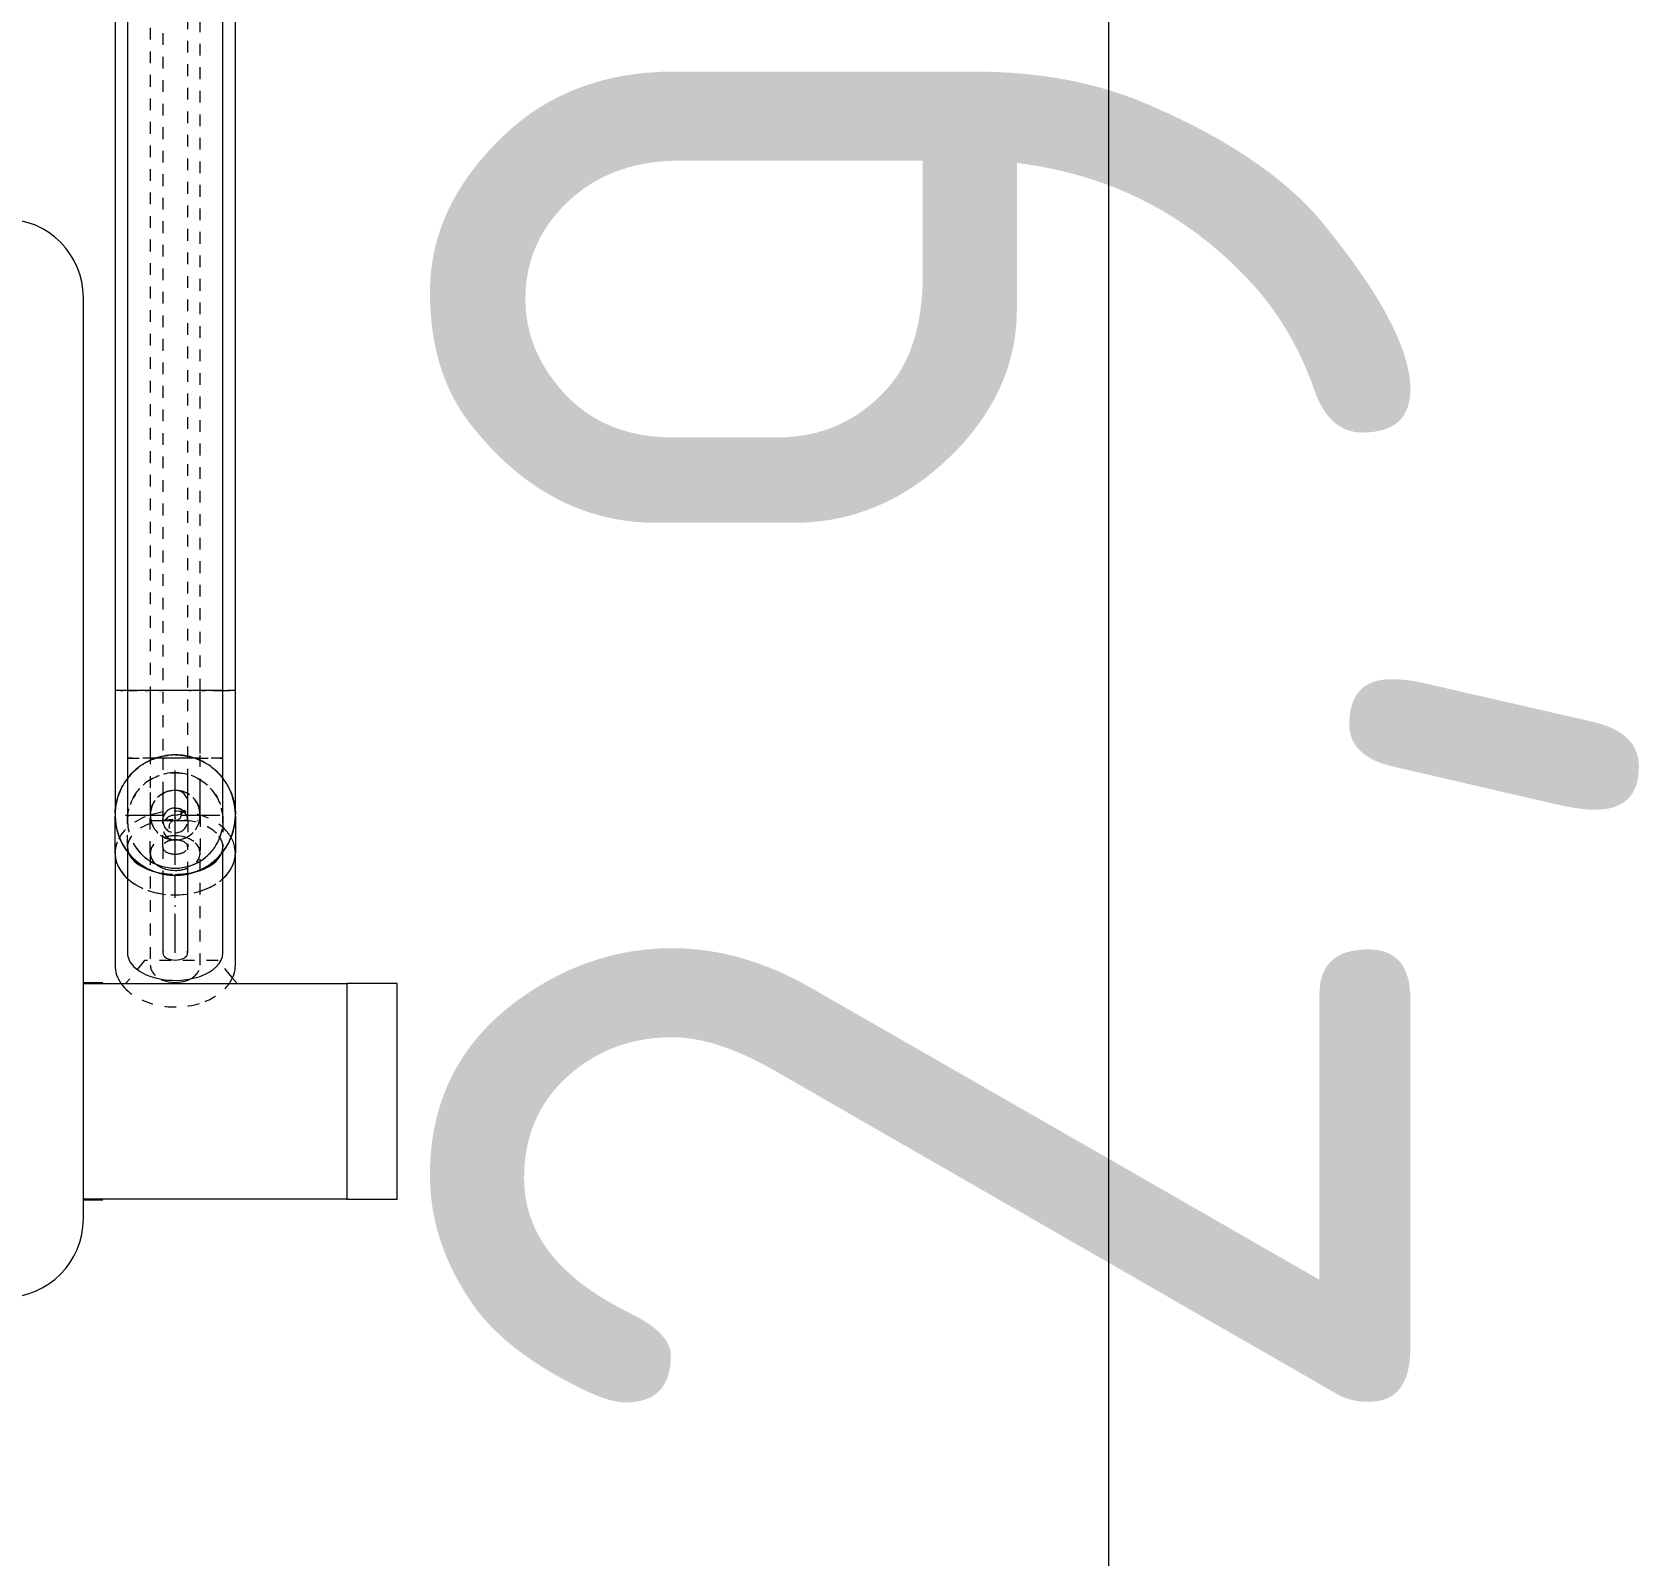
# Model space of a CAD drawing. Header units: millimetres. Extents: x -88595 to 880822, y -1054509 to -148035.
# Drawn here: x 523722.2 to 524131.9, y -278536.9 to -278148.2 of the extents above; entities that cross this region are included whole.
import ezdxf

# ---------------------------------------------------------------- set-up
doc = ezdxf.new("R2010")
doc.units = ezdxf.units.MM
for name, pattern in [('$0$ADSK_Скрыто', [6, 3, -3]), ('$1$ADSK_Скрыто', [6, 3, -3]), ('$10$ADSK_Осевая', [14, 10, -2, 0, -2]), ('$2$ADSK_Скрыто', [6, 3, -3]), ('$3$ADSK_Скрыто', [6, 3, -3]), ('$4$ADSK_Скрыто', [6, 3, -3])]:
    doc.linetypes.add(name, pattern=pattern)
for name, color, linetype, lineweight in [('Изоляция', 7, 'Continuous', 18), ('Линии', 7, 'Continuous', 9), ('Марки', 7, 'Continuous', 20), ('Оборудование', 7, 'Continuous', 18), ('Размеры', 7, 'Continuous', 9), ('Трубопровод', 7, 'Continuous', 18), ('Трубопроводы', 7, 'Continuous', 18)]:
    doc.layers.add(name, color=color, linetype=linetype, lineweight=lineweight)
doc.styles.add('GOST Common_2', font='GOST_Common.ttf', dxfattribs={"width": 0.9, "height": 350})

# ---------------------------------------------------------------- blocks, each defined once
blk = doc.blocks.new('$0$ADSK_МедьПайка_Отвод-гнутая труба - Отвод _гнутая труба_-V66-В_Координация_кровля ОВ3')
at = {"layer": 'Линии', "color": 134, "linetype": '$0$ADSK_Скрыто', "true_color": 0x00a6a6, "flags": 128}
for points in [[(11718.6, 16214.31), (11718.61, 16214.56), (11718.62, 16214.82), (11718.65, 16215.07), (11718.68, 16215.32), (11718.73, 16215.57), (11718.78, 16215.82), (11718.85, 16216.07), (11718.92, 16216.31), (11719.01, 16216.55), (11719.1, 16216.78), (11719.21, 16217.02), (11719.32, 16217.24), (11719.44, 16217.47), (11719.57, 16217.68), (11719.71, 16217.9), (11719.86, 16218.1), (11720.01, 16218.3), (11720.18, 16218.5), (11720.35, 16218.69), (11720.53, 16218.87), (11720.71, 16219.04), (11720.9, 16219.2), (11721.1, 16219.36), (11721.31, 16219.51), (11721.52, 16219.65), (11721.74, 16219.79), (11721.96, 16219.91), (11722.18, 16220.03), (11722.41, 16220.13), (11722.65, 16220.23), (11722.89, 16220.32), (11723.13, 16220.39), (11723.37, 16220.46), (11723.62, 16220.52), (11723.87, 16220.57), (11724.12, 16220.61), (11724.38, 16220.63), (11724.63, 16220.65), (11724.88, 16220.66), (11724.95, 16220.66)], [(11724.95, 16220.66), (11725.2, 16220.66), (11725.46, 16220.64), (11725.71, 16220.62), (11725.96, 16220.58), (11726.21, 16220.53), (11726.46, 16220.48), (11726.71, 16220.41), (11726.95, 16220.34), (11727.19, 16220.25), (11727.42, 16220.16), (11727.66, 16220.06), (11727.88, 16219.94), (11728.11, 16219.82), (11728.32, 16219.69), (11728.54, 16219.55), (11728.74, 16219.4), (11728.94, 16219.25), (11729.14, 16219.08), (11729.33, 16218.91), (11729.51, 16218.73), (11729.68, 16218.55), (11729.84, 16218.36), (11730, 16218.16), (11730.15, 16217.95), (11730.29, 16217.74), (11730.43, 16217.53), (11730.55, 16217.3), (11730.67, 16217.08), (11730.77, 16216.85), (11730.87, 16216.61), (11730.96, 16216.37), (11731.03, 16216.13), (11731.1, 16215.89), (11731.16, 16215.64), (11731.21, 16215.39), (11731.25, 16215.14), (11731.27, 16214.89), (11731.29, 16214.63), (11731.3, 16214.38), (11731.3, 16214.31)], [(11718.6, 16204.62), (11718.6, 16205.51), (11718.6, 16206.37), (11718.6, 16207.19), (11718.6, 16207.97), (11718.6, 16208.71), (11718.6, 16209.41), (11718.6, 16210.07), (11718.6, 16210.68), (11718.6, 16211.25), (11718.6, 16211.77), (11718.6, 16212.24), (11718.6, 16212.67), (11718.6, 16213.05), (11718.6, 16213.38), (11718.6, 16213.66), (11718.6, 16213.89), (11718.6, 16214.07), (11718.6, 16214.2), (11718.6, 16214.28), (11718.6, 16214.31)], [(11731.3, 16214.31), (11731.3, 16214.29), (11731.3, 16214.21), (11731.3, 16214.08), (11731.3, 16213.91), (11731.3, 16213.68), (11731.3, 16213.4), (11731.3, 16213.07), (11731.3, 16212.7), (11731.3, 16212.28), (11731.3, 16211.8), (11731.3, 16211.29), (11731.3, 16210.72), (11731.3, 16210.11), (11731.3, 16209.46), (11731.3, 16208.77), (11731.3, 16208.03), (11731.3, 16207.25), (11731.3, 16206.43), (11731.3, 16205.57), (11731.3, 16204.68), (11731.3, 16204.62)]]:
    blk.add_lwpolyline(points, dxfattribs=at)
at = {"layer": 'Линии', "color": 134, "linetype": '$0$ADSK_Скрыто', "true_color": 0x00a6a6}
for start, end in [(90, 270), (270, 90)]:
    blk.add_arc((11724.95, 16214.31), 6.35, start, end, dxfattribs=at)
for start_param, end_param in [(1.570796, 4.712389), (4.712389, 7.853982)]:
    blk.add_ellipse((11724.95, 16204.62), major_axis=(6.35, 0), ratio=0.694658, start_param=start_param, end_param=end_param, dxfattribs=at)
blk = doc.blocks.new('$0$ADSK_МедьПайка_Отвод-гнутая труба - Отвод _гнутая труба_-3197938-В_Координация_кровля ОВ3')
at = {"layer": 'Линии', "color": 190, "linetype": '$0$ADSK_Скрыто', "true_color": 0x8000ff, "flags": 128}
for points in [[(11721.78, 16212.95), (11721.78, 16213.07), (11721.79, 16213.2), (11721.8, 16213.33), (11721.82, 16213.45), (11721.84, 16213.58), (11721.87, 16213.7), (11721.9, 16213.82), (11721.94, 16213.95), (11721.98, 16214.07), (11722.03, 16214.18), (11722.08, 16214.3), (11722.13, 16214.41), (11722.2, 16214.52), (11722.26, 16214.63), (11722.33, 16214.74), (11722.4, 16214.84), (11722.48, 16214.94), (11722.56, 16215.04), (11722.65, 16215.13), (11722.74, 16215.22), (11722.83, 16215.31), (11722.93, 16215.39), (11723.03, 16215.47), (11723.13, 16215.55), (11723.24, 16215.62), (11723.34, 16215.68), (11723.45, 16215.75), (11723.57, 16215.8), (11723.68, 16215.86), (11723.8, 16215.91), (11723.92, 16215.95), (11724.04, 16215.99), (11724.16, 16216.02), (11724.29, 16216.05), (11724.41, 16216.08), (11724.54, 16216.09), (11724.66, 16216.11), (11724.79, 16216.12), (11724.92, 16216.12), (11724.95, 16216.12)], [(11721.78, 16206.18), (11721.78, 16206.69), (11721.78, 16207.19), (11721.78, 16207.67), (11721.78, 16208.13), (11721.78, 16208.58), (11721.78, 16209.01), (11721.78, 16209.42), (11721.78, 16209.81), (11721.78, 16210.17), (11721.78, 16210.52), (11721.78, 16210.85), (11721.78, 16211.15), (11721.78, 16211.43), (11721.78, 16211.69), (11721.78, 16211.93), (11721.78, 16212.14), (11721.78, 16212.33), (11721.78, 16212.49), (11721.78, 16212.63), (11721.78, 16212.74), (11721.78, 16212.83), (11721.78, 16212.9), (11721.78, 16212.93), (11721.78, 16212.95)], [(11724.95, 16216.12), (11725.08, 16216.12), (11725.2, 16216.11), (11725.33, 16216.1), (11725.46, 16216.08), (11725.58, 16216.06), (11725.71, 16216.03), (11725.83, 16216), (11725.95, 16215.96), (11726.07, 16215.92), (11726.19, 16215.87), (11726.3, 16215.82), (11726.42, 16215.76), (11726.53, 16215.7), (11726.64, 16215.64), (11726.74, 16215.57), (11726.85, 16215.49), (11726.95, 16215.42), (11727.04, 16215.33), (11727.14, 16215.25), (11727.23, 16215.16), (11727.32, 16215.07), (11727.4, 16214.97), (11727.48, 16214.87), (11727.55, 16214.77), (11727.62, 16214.66), (11727.69, 16214.55), (11727.75, 16214.44), (11727.81, 16214.33), (11727.86, 16214.21), (11727.91, 16214.1), (11727.95, 16213.98), (11727.99, 16213.86), (11728.03, 16213.73), (11728.06, 16213.61), (11728.08, 16213.49), (11728.1, 16213.36), (11728.11, 16213.23), (11728.12, 16213.11), (11728.13, 16212.98), (11728.13, 16212.95)], [(11728.13, 16212.95), (11728.13, 16212.93), (11728.13, 16212.9), (11728.13, 16212.83), (11728.13, 16212.74), (11728.13, 16212.63), (11728.13, 16212.49), (11728.13, 16212.33), (11728.13, 16212.14), (11728.13, 16211.93), (11728.13, 16211.69), (11728.13, 16211.43), (11728.13, 16211.15), (11728.13, 16210.85), (11728.13, 16210.52), (11728.13, 16210.17), (11728.13, 16209.8), (11728.13, 16209.42), (11728.13, 16209.01), (11728.13, 16208.58), (11728.13, 16208.13), (11728.13, 16207.67), (11728.13, 16207.19), (11728.13, 16206.69), (11728.13, 16206.18)]]:
    blk.add_lwpolyline(points, dxfattribs=at)
at = {"layer": 'Линии', "color": 190, "linetype": '$0$ADSK_Скрыто', "true_color": 0x8000ff}
for start, end in [(90, 270), (270, 90)]:
    blk.add_arc((11724.95, 16212.95), 3.17, start, end, dxfattribs=at)
for start_param, end_param in [(1.570796, 4.712389), (4.712389, 7.853982)]:
    blk.add_ellipse((11724.95, 16206.18), major_axis=(3.17, 0), ratio=0.573576, start_param=start_param, end_param=end_param, dxfattribs=at)
blk = doc.blocks.new('$0$ADSK_МедьПайка_Отвод-гнутая труба - Отвод _гнутая труба_-V67-В_Координация_кровля ОВ3')
at = {"layer": 'Линии', "color": 134, "linetype": '$0$ADSK_Скрыто', "true_color": 0x00a6a6}
for p, q in [((11721.47, 16246.06), (11720.99, 16246.06)), ((11721.47, 16246.06), (11720.99, 16246.06)), ((11728.91, 16246.06), (11728.44, 16246.06)), ((11728.91, 16246.06), (11728.44, 16246.06))]:
    blk.add_line(p, q, dxfattribs=at)
at = {"layer": 'Линии', "color": 134, "linetype": '$0$ADSK_Скрыто', "true_color": 0x00a6a6, "flags": 128}
for points in [[(11718.6, 16230.28), (11718.6, 16229.2), (11718.6, 16228.13), (11718.6, 16227.1), (11718.6, 16226.1), (11718.6, 16225.13), (11718.6, 16224.19), (11718.6, 16223.28), (11718.6, 16222.42), (11718.6, 16221.59), (11718.6, 16220.8), (11718.6, 16220.05)], [(11731.3, 16220.59), (11731.3, 16221.37), (11731.3, 16222.19), (11731.3, 16223.05), (11731.3, 16223.94), (11731.3, 16224.87), (11731.3, 16225.83), (11731.3, 16226.83), (11731.3, 16227.85), (11731.3, 16228.91), (11731.3, 16229.99)], [(11718.6, 16214.77), (11718.6, 16214.58), (11718.6, 16214.44), (11718.6, 16214.35), (11718.6, 16214.31)], [(11731.3, 16214.31), (11731.3, 16214.34), (11731.3, 16214.41), (11731.3, 16214.54), (11731.3, 16214.72)]]:
    blk.add_lwpolyline(points, dxfattribs=at)
at = {"layer": 'Линии', "color": 134, "linetype": '$0$ADSK_Скрыто', "true_color": 0x00a6a6}
for start, end in [(90, 270), (270, 90)]:
    blk.add_arc((11724.95, 16214.31), 6.35, start, end, dxfattribs=at)
at = {"layer": 'Трубопроводы', "color": 134, "true_color": 0x00a6a6, "flags": 128}
for points in [[(11718.6, 16246.06), (11718.6, 16244.79), (11718.6, 16243.52), (11718.6, 16242.26), (11718.6, 16241), (11718.6, 16239.75), (11718.6, 16238.51), (11718.6, 16237.29), (11718.6, 16236.07), (11718.6, 16234.88), (11718.6, 16233.7), (11718.6, 16232.54), (11718.6, 16231.4), (11718.6, 16230.28)], [(11731.3, 16229.99), (11731.3, 16231.1), (11731.3, 16232.23), (11731.3, 16233.38), (11731.3, 16234.56), (11731.3, 16235.75), (11731.3, 16236.96), (11731.3, 16238.18), (11731.3, 16239.42), (11731.3, 16240.66), (11731.3, 16241.92), (11731.3, 16243.18), (11731.3, 16244.45), (11731.3, 16245.72), (11731.3, 16246.06)], [(11718.6, 16220.05), (11718.6, 16219.34), (11718.6, 16218.68), (11718.6, 16218.06), (11718.6, 16217.48), (11718.6, 16216.95), (11718.6, 16216.47), (11718.6, 16216.03), (11718.6, 16215.64), (11718.6, 16215.3), (11718.6, 16215.01), (11718.6, 16214.77), (11718.6, 16214.58), (11718.6, 16214.44), (11718.6, 16214.35), (11718.6, 16214.31)], [(11731.3, 16214.34), (11731.3, 16214.41), (11731.3, 16214.54), (11731.3, 16214.72), (11731.3, 16214.94), (11731.3, 16215.22), (11731.3, 16215.55), (11731.3, 16215.92), (11731.3, 16216.35), (11731.3, 16216.82), (11731.3, 16217.33), (11731.3, 16217.9), (11731.3, 16218.51), (11731.3, 16219.16), (11731.3, 16219.86), (11731.3, 16220.59)]]:
    blk.add_lwpolyline(points, dxfattribs=at)
blk = doc.blocks.new('$0$ADSK_МедьПайка_Отвод-гнутая труба - Отвод _гнутая труба_-V83-В_Координация_кровля ОВ3')
at = {"layer": 'Линии', "color": 190, "linetype": '$0$ADSK_Скрыто', "true_color": 0x8000ff}
blk.add_line((-12803.32, -15231.26), (-12803.64, -15231.26), dxfattribs=at)
blk.add_line((-12803.32, -15231.26), (-12803.64, -15231.26), dxfattribs=at)
at = {"layer": 'Линии', "color": 190, "linetype": '$0$ADSK_Скрыто', "true_color": 0x8000ff, "flags": 128}
for points in [[(-12803.74, -15231.26), (-12803.74, -15231.89), (-12803.74, -15232.52), (-12803.74, -15233.16), (-12803.74, -15233.78), (-12803.74, -15234.41), (-12803.74, -15235.03), (-12803.74, -15235.64), (-12803.74, -15236.25), (-12803.74, -15236.85), (-12803.74, -15237.44)], [(-12797.39, -15237.01), (-12797.39, -15236.41), (-12797.39, -15235.81), (-12797.39, -15235.2), (-12797.39, -15234.58), (-12797.39, -15233.95), (-12797.39, -15233.33), (-12797.39, -15232.69), (-12797.39, -15232.06), (-12797.39, -15231.43), (-12797.39, -15231.26)], [(-12803.74, -15246.27), (-12803.74, -15246.46), (-12803.74, -15246.63), (-12803.74, -15246.78), (-12803.74, -15246.9), (-12803.74, -15246.99), (-12803.74, -15247.07), (-12803.74, -15247.11), (-12803.74, -15247.13)], [(-12797.39, -15247.13), (-12797.39, -15247.12), (-12797.39, -15247.08), (-12797.39, -15247.02), (-12797.39, -15246.93), (-12797.39, -15246.81), (-12797.39, -15246.68), (-12797.39, -15246.51), (-12797.39, -15246.32)]]:
    blk.add_lwpolyline(points, dxfattribs=at)
at = {"layer": 'Линии', "color": 190, "linetype": '$0$ADSK_Скрыто', "true_color": 0x8000ff}
for start, end in [(90, 270), (270, 90)]:
    blk.add_arc((-12800.57, -15247.13), 3.17, start, end, dxfattribs=at)
at = {"layer": 'Трубопроводы', "color": 190, "true_color": 0x8000ff, "flags": 128}
for points in [[(-12803.74, -15237.44), (-12803.74, -15238.02), (-12803.74, -15238.59), (-12803.74, -15239.14), (-12803.74, -15239.69), (-12803.74, -15240.22), (-12803.74, -15240.74), (-12803.74, -15241.24), (-12803.74, -15241.72), (-12803.74, -15242.19), (-12803.74, -15242.64), (-12803.74, -15243.08), (-12803.74, -15243.49), (-12803.74, -15243.89), (-12803.74, -15244.26), (-12803.74, -15244.61), (-12803.74, -15244.95), (-12803.74, -15245.26), (-12803.74, -15245.54), (-12803.74, -15245.81), (-12803.74, -15246.05), (-12803.74, -15246.27), (-12803.74, -15246.46), (-12803.74, -15246.63), (-12803.74, -15246.78), (-12803.74, -15246.9), (-12803.74, -15246.99), (-12803.74, -15247.07), (-12803.74, -15247.11), (-12803.74, -15247.13)], [(-12797.39, -15247.12), (-12797.39, -15247.08), (-12797.39, -15247.02), (-12797.39, -15246.93), (-12797.39, -15246.81), (-12797.39, -15246.68), (-12797.39, -15246.51), (-12797.39, -15246.32), (-12797.39, -15246.11), (-12797.39, -15245.88), (-12797.39, -15245.62), (-12797.39, -15245.34), (-12797.39, -15245.03), (-12797.39, -15244.71), (-12797.39, -15244.36), (-12797.39, -15243.99), (-12797.39, -15243.6), (-12797.39, -15243.19), (-12797.39, -15242.76), (-12797.39, -15242.32), (-12797.39, -15241.85), (-12797.39, -15241.37), (-12797.39, -15240.87), (-12797.39, -15240.36), (-12797.39, -15239.83), (-12797.39, -15239.29), (-12797.39, -15238.74), (-12797.39, -15238.17), (-12797.39, -15237.59), (-12797.39, -15237.01)]]:
    blk.add_lwpolyline(points, dxfattribs=at)
blk = doc.blocks.new('$0$ADSK_Наружный блок кондиционера сплит-системы1 - AS24TL5HRA-A-V96-В_Координация_кровля ОВ3')
at = {"layer": 'Линии', "linetype": '$0$ADSK_Скрыто'}
for p, q in [((415.62, -51.59), (410.79, -57.5)), ((434.38, -51.59), (415.62, -51.59)), ((437.96, -55.97), (434.38, -51.59))]:
    blk.add_line(p, q, dxfattribs=at)
at = {"layer": 'Оборудование'}
for p, q in [((400, -117.5), (400, 117.5)), ((405, -57.32), (400, -57.32)), ((405, -57.32), (400, -57.32)), ((439.21, -57.5), (437.98, -56)), ((400, -57.5), (467.22, -57.5)), ((480, -57.5), (467.22, -57.5)), ((467.22, -57.5), (467.22, -112.5)), ((480, -112.5), (480, -57.5)), ((467.22, -112.5), (400, -112.5)), ((400, -112.68), (405, -112.68)), ((400, -112.68), (405, -112.68)), ((467.22, -112.5), (480, -112.5))]:
    blk.add_line(p, q, dxfattribs=at)
for centre, start, end in [((380, 117.5), 360, 90), ((380, -117.5), 270, 360)]:
    blk.add_arc(centre, 20, start, end, dxfattribs=at)
blk = doc.blocks.new('Кровля')
at = {"layer": 'Размеры', "style": 'GOST Common_2', "width": 0.9}
blk.add_text('2,93%%%', height=250, rotation=90, dxfattribs=at).set_placement((536340.87, 647924.25))

msp = doc.modelspace()

# ---------------------------------------------------------------- linework, layer by layer
at = {"layer": 'Изоляция', "color": 190, "true_color": 0x8000ff}
for p, q in [((523746.49, -277957.71), (523746.49, -278333.46)), ((523770.84, -278333.46), (523770.84, -277992.53)), ((523755.49, -278333.46), (523753.38, -278333.46)), ((523763.94, -278333.46), (523755.95, -278333.46)), ((523746.49, -278356.1), (523746.49, -278383.14)), ((523770.84, -278383.14), (523770.84, -278356.1))]:
    msp.add_line(p, q, dxfattribs=at)
at = {"layer": 'Изоляция', "color": 134, "true_color": 0x00a6a6}
for p, q in [((523743.31, -278009.17), (523743.31, -278316.22)), ((523774.01, -278316.22), (523774.01, -278009.17)), ((523744.83, -278316.22), (523743.31, -278316.22)), ((523746.66, -278316.22), (523745.3, -278316.22)), ((523750.94, -278316.22), (523749.09, -278316.22)), ((523754.67, -278316.22), (523752, -278316.22)), ((523762.08, -278316.22), (523755.24, -278316.22)), ((523765.32, -278316.22), (523762.65, -278316.22)), ((523768.23, -278316.22), (523766.38, -278316.22)), ((523770.77, -278316.22), (523771.95, -278316.22)), ((523774.01, -278316.22), (523772.49, -278316.22)), ((523743.31, -278357.66), (523743.31, -278386.24)), ((523774.01, -278386.24), (523774.01, -278357.66))]:
    msp.add_line(p, q, dxfattribs=at)
at = {"layer": 'Изоляция', "color": 134, "true_color": 0x00a6a6, "flags": 128}
for points in [[(523743.31, -278316.22), (523743.31, -278317.49), (523743.31, -278318.75), (523743.31, -278320.02), (523743.31, -278321.28), (523743.31, -278322.52), (523743.31, -278323.76), (523743.31, -278324.99), (523743.31, -278326.2), (523743.31, -278327.4), (523743.31, -278328.58), (523743.31, -278329.74), (523743.31, -278330.88), (523743.31, -278331.99), (523743.31, -278333.08), (523743.31, -278334.14), (523743.31, -278335.18), (523743.31, -278336.18), (523743.31, -278337.15), (523743.31, -278338.09), (523743.31, -278338.99), (523743.31, -278339.86), (523743.31, -278340.69), (523743.31, -278341.48), (523743.31, -278342.23), (523743.31, -278342.93), (523743.31, -278343.6), (523743.31, -278344.22), (523743.31, -278344.8), (523743.31, -278345.33), (523743.31, -278345.81), (523743.31, -278346.25), (523743.31, -278346.63), (523743.31, -278346.97), (523743.31, -278347.26), (523743.31, -278347.51), (523743.31, -278347.7), (523743.31, -278347.84), (523743.31, -278347.93), (523743.31, -278347.97)], [(523774.01, -278347.97), (523774.01, -278347.94), (523774.01, -278347.87), (523774.01, -278347.74), (523774.01, -278347.56), (523774.01, -278347.33), (523774.01, -278347.06), (523774.01, -278346.73), (523774.01, -278346.36), (523774.01, -278345.93), (523774.01, -278345.46), (523774.01, -278344.94), (523774.01, -278344.38), (523774.01, -278343.77), (523774.01, -278343.12), (523774.01, -278342.42), (523774.01, -278341.68), (523774.01, -278340.9), (523774.01, -278340.09), (523774.01, -278339.23), (523774.01, -278338.34), (523774.01, -278337.41), (523774.01, -278336.45), (523774.01, -278335.45), (523774.01, -278334.43), (523774.01, -278333.37), (523774.01, -278332.29), (523774.01, -278331.18), (523774.01, -278330.05), (523774.01, -278328.9), (523774.01, -278327.72), (523774.01, -278326.53), (523774.01, -278325.32), (523774.01, -278324.1), (523774.01, -278322.86), (523774.01, -278321.61), (523774.01, -278320.36), (523774.01, -278319.1), (523774.01, -278317.83), (523774.01, -278316.56), (523774.01, -278316.22)], [(523743.32, -278347.35), (523743.36, -278346.74), (523743.42, -278346.13), (523743.51, -278345.52), (523743.62, -278344.92), (523743.75, -278344.32), (523743.91, -278343.72), (523744.09, -278343.14)], [(523773.37, -278343.57), (523773.53, -278344.16), (523773.67, -278344.76), (523773.79, -278345.36), (523773.88, -278345.97), (523773.95, -278346.58), (523773.99, -278347.19), (523774.01, -278347.8)], [(523743.31, -278357.66), (523743.31, -278356.77), (523743.31, -278355.91), (523743.31, -278355.09), (523743.31, -278354.3), (523743.31, -278353.56), (523743.31, -278352.86), (523743.31, -278352.21), (523743.31, -278351.6), (523743.31, -278351.03), (523743.31, -278350.51), (523743.31, -278350.03), (523743.31, -278349.61), (523743.31, -278349.23), (523743.31, -278348.9), (523743.31, -278348.62), (523743.31, -278348.39), (523743.31, -278348.21)], [(523774.01, -278348.2), (523774.01, -278348.37), (523774.01, -278348.6), (523774.01, -278348.88), (523774.01, -278349.2), (523774.01, -278349.58), (523774.01, -278350), (523774.01, -278350.47), (523774.01, -278350.99), (523774.01, -278351.55), (523774.01, -278352.16), (523774.01, -278352.82), (523774.01, -278353.51), (523774.01, -278354.25), (523774.01, -278355.03), (523774.01, -278355.85), (523774.01, -278356.7), (523774.01, -278357.6), (523774.01, -278357.66)]]:
    msp.add_lwpolyline(points, dxfattribs=at)
at = {"layer": 'Изоляция', "color": 190, "true_color": 0x8000ff, "flags": 128}
for points in [[(523746.49, -278333.46), (523746.49, -278334.09), (523746.49, -278334.72), (523746.49, -278335.36), (523746.49, -278335.99), (523746.49, -278336.61), (523746.49, -278337.23), (523746.49, -278337.84), (523746.49, -278338.45), (523746.49, -278339.05), (523746.49, -278339.64), (523746.49, -278340.22), (523746.49, -278340.79), (523746.49, -278341.34), (523746.49, -278341.89), (523746.49, -278342.42), (523746.49, -278342.94), (523746.49, -278343.44), (523746.49, -278343.92), (523746.49, -278344.39), (523746.49, -278344.84), (523746.49, -278345.28), (523746.49, -278345.69), (523746.49, -278346.09), (523746.49, -278346.46), (523746.49, -278346.81), (523746.49, -278347.15), (523746.49, -278347.46), (523746.49, -278347.75), (523746.49, -278348.01), (523746.49, -278348.25), (523746.49, -278348.47), (523746.49, -278348.66), (523746.49, -278348.83), (523746.49, -278348.98), (523746.49, -278349.1), (523746.49, -278349.2), (523746.49, -278349.27), (523746.49, -278349.31), (523746.49, -278349.33)], [(523770.84, -278349.33), (523770.84, -278349.32), (523770.84, -278349.28), (523770.84, -278349.22), (523770.84, -278349.13), (523770.84, -278349.01), (523770.84, -278348.88), (523770.84, -278348.71), (523770.84, -278348.53), (523770.84, -278348.31), (523770.84, -278348.08), (523770.84, -278347.82), (523770.84, -278347.54), (523770.84, -278347.23), (523770.84, -278346.91), (523770.84, -278346.56), (523770.84, -278346.19), (523770.84, -278345.8), (523770.84, -278345.39), (523770.84, -278344.96), (523770.84, -278344.52), (523770.84, -278344.05), (523770.84, -278343.57), (523770.84, -278343.07), (523770.84, -278342.56), (523770.84, -278342.03), (523770.84, -278341.49), (523770.84, -278340.94), (523770.84, -278340.37), (523770.84, -278339.8), (523770.84, -278339.21), (523770.84, -278338.61), (523770.84, -278338.01), (523770.84, -278337.4), (523770.84, -278336.78), (523770.84, -278336.15), (523770.84, -278335.53), (523770.84, -278334.9), (523770.84, -278334.26), (523770.84, -278333.63), (523770.84, -278333.46)]]:
    msp.add_lwpolyline(points, dxfattribs=at)
at = {"layer": 'Изоляция', "color": 134, "true_color": 0x00a6a6}
for start, end in [(160.6284, 180), (0, 19.3656), (165, 180), (165, 180), (172.0473, 180), (0, 15), (0, 15), (0, 7.9513), (180, 197.0356), (180, 216.9677), (180, 217.4562), (180, 270), (270, 0), (322.639, 0), (323.1223, 0), (342.9646, 0), (213.5467, 260.6124), (284.1362, 326.4554)]:
    msp.add_arc((523758.66, -278347.97), 15.35, start, end, dxfattribs=at)
at = {"layer": 'Изоляция', "color": 190, "true_color": 0x8000ff}
for radius, start, end in [(12.17, 210, 224.3924), (12.18, 315.6081, 330), (12.17, 225, 270), (12.17, 270, 315), (12.18, 261.4724, 270), (12.17, 270, 278.5272)]:
    msp.add_arc((523758.66, -278349.33), radius, start, end, dxfattribs=at)
at = {"layer": 'Изоляция', "color": 134, "true_color": 0x00a6a6}
for centre, start_param, end_param in [((523758.66, -278357.66), 2.879793, 3.665191), ((523758.66, -278357.66), 2.879793, 3.141593), ((523758.66, -278357.66), 5.759587, 6.544985), ((523758.66, -278357.66), 0, 0.261799), ((523758.66, -278357.66), 3.141593, 3.79759), ((523758.66, -278357.66), 5.759587, 6.283185), ((523758.66, -278357.66), 3.665191, 3.79759), ((523758.66, -278386.24), 3.141593, 3.602983), ((523758.66, -278386.24), 5.821795, 6.283185)]:
    msp.add_ellipse(centre, major_axis=(15.35, 0), ratio=0.694658, start_param=start_param, end_param=end_param, dxfattribs=at)
at = {"layer": 'Изоляция', "color": 190, "true_color": 0x8000ff}
for centre, major_axis, start_param, end_param in [((523758.66, -278356.1), (12.17, 0), 3.141593, 3.545157), ((523758.66, -278356.1), (12.18, 0), 3.141593, 3.545157), ((523758.66, -278356.1), (12.17, 0), 5.020882, 6.283185), ((523758.66, -278356.1), (12.18, 0), 5.235988, 6.283185), ((523758.66, -278356.1), (12.18, 0), 3.665191, 4.403896), ((523758.66, -278356.1), (12.18, 0), 3.665191, 4.403896), ((523758.66, -278356.1), (12.18, 0), 5.020882, 5.235988), ((523758.66, -278383.14), (12.18, 0), 3.141593, 3.665191), ((523758.66, -278383.14), (12.17, 0), 5.235988, 6.283185), ((523758.66, -278383.14), (12.18, 0), 3.665191, 5.235988)]:
    msp.add_ellipse(centre, major_axis=major_axis, ratio=0.573576, start_param=start_param, end_param=end_param, dxfattribs=at)
at = {"layer": 'Линии', "color": 190, "linetype": '$1$ADSK_Скрыто', "true_color": 0x8000ff}
for p, q in [((523761.84, -278333.46), (523761.84, -277975.62)), ((523755.49, -277980.51), (523755.49, -278333.46)), ((523746.49, -278333.46), (523753.3, -278333.46)), ((523753.38, -278333.46), (523746.49, -278333.46)), ((523747.69, -278333.46), (523746.79, -278333.46)), ((523755.51, -278333.46), (523755.9, -278333.46)), ((523755.95, -278333.46), (523755.54, -278333.46)), ((523755.59, -278333.46), (523755.91, -278333.46)), ((523770.84, -278333.46), (523763.94, -278333.46)), ((523764.02, -278333.46), (523770.84, -278333.46)), ((523770.53, -278333.46), (523769.63, -278333.46)), ((523755.49, -278356.1), (523755.49, -278362.86)), ((523761.84, -278362.86), (523761.84, -278356.1))]:
    msp.add_line(p, q, dxfattribs=at)
at = {"layer": 'Линии', "color": 134, "linetype": '$1$ADSK_Скрыто', "true_color": 0x00a6a6}
for p, q in [((523752.31, -278009.17), (523752.31, -278316.22)), ((523765.01, -278316.22), (523765.01, -278009.17)), ((523744.74, -278316.22), (523745.37, -278316.22)), ((523745.27, -278316.22), (523744.83, -278316.22)), ((523746.58, -278316.22), (523748.97, -278316.22)), ((523749.09, -278316.22), (523746.66, -278316.22)), ((523752, -278316.22), (523750.98, -278316.22)), ((523750.99, -278316.22), (523751.91, -278316.22)), ((523754.69, -278316.22), (523755.19, -278316.22)), ((523754.7, -278316.22), (523755.18, -278316.22)), ((523755.24, -278316.22), (523754.72, -278316.22)), ((523762.6, -278316.22), (523762.08, -278316.22)), ((523762.14, -278316.22), (523762.63, -278316.22)), ((523762.15, -278316.22), (523762.62, -278316.22)), ((523766.34, -278316.22), (523765.32, -278316.22)), ((523765.41, -278316.22), (523766.34, -278316.22)), ((523770.66, -278316.22), (523768.23, -278316.22)), ((523768.35, -278316.22), (523770.74, -278316.22)), ((523771.95, -278316.22), (523772.58, -278316.22)), ((523772.49, -278316.22), (523772.05, -278316.22)), ((523743.32, -278347.43), (523743.32, -278347.35)), ((523752.31, -278357.66), (523752.31, -278386.24)), ((523765.01, -278386.24), (523765.01, -278357.66))]:
    msp.add_line(p, q, dxfattribs=at)
at = {"layer": 'Линии', "color": 134, "linetype": '$4$ADSK_Скрыто', "true_color": 0x00a6a6, "flags": 128}
for points in [[(523744.09, -278343.14), (523744.29, -278342.56), (523744.52, -278341.99), (523744.77, -278341.43), (523745.04, -278340.88), (523745.34, -278340.34), (523745.65, -278339.81), (523745.99, -278339.3), (523746.35, -278338.8), (523746.72, -278338.32), (523747.12, -278337.85), (523747.53, -278337.39), (523747.97, -278336.96), (523748.41, -278336.54), (523748.88, -278336.14), (523749.36, -278335.75), (523749.86, -278335.39), (523750.37, -278335.05), (523750.89, -278334.73), (523751.43, -278334.43), (523751.97, -278334.15), (523752.53, -278333.89), (523753.1, -278333.66), (523753.53, -278333.5)], [(523753.8, -278333.41), (523754.26, -278333.26), (523754.85, -278333.1), (523755.45, -278332.96), (523756.05, -278332.84), (523756.66, -278332.75), (523757.27, -278332.68), (523757.88, -278332.64), (523758.49, -278332.62), (523758.66, -278332.62)], [(523758.66, -278332.62), (523759.27, -278332.63), (523759.89, -278332.67), (523760.5, -278332.73), (523761.11, -278332.81), (523761.71, -278332.92), (523762.31, -278333.06), (523762.9, -278333.21), (523763.49, -278333.4)], [(523763.79, -278333.5), (523764.07, -278333.6), (523764.64, -278333.83), (523765.2, -278334.08), (523765.75, -278334.35), (523766.29, -278334.65), (523766.81, -278334.96), (523767.33, -278335.3), (523767.83, -278335.65), (523768.31, -278336.03), (523768.78, -278336.43), (523769.24, -278336.84), (523769.67, -278337.27), (523770.09, -278337.72), (523770.49, -278338.19), (523770.87, -278338.67), (523771.23, -278339.16), (523771.58, -278339.67), (523771.9, -278340.2), (523772.2, -278340.73), (523772.48, -278341.28), (523772.73, -278341.84), (523772.97, -278342.4), (523773.18, -278342.98), (523773.37, -278343.57)]]:
    msp.add_lwpolyline(points, dxfattribs=at)
at = {"layer": 'Линии', "color": 190, "linetype": '$4$ADSK_Скрыто', "true_color": 0x8000ff, "flags": 128}
for points in [[(523746.49, -278349.33), (523746.49, -278348.84), (523746.52, -278348.36), (523746.57, -278347.87), (523746.64, -278347.39), (523746.73, -278346.91), (523746.83, -278346.44), (523746.96, -278345.97), (523747.1, -278345.5), (523747.27, -278345.04), (523747.45, -278344.59), (523747.64, -278344.15), (523747.86, -278343.71), (523748.09, -278343.28), (523748.34, -278342.86), (523748.61, -278342.46), (523748.89, -278342.06), (523749.19, -278341.68), (523749.51, -278341.3), (523749.84, -278340.94), (523750.18, -278340.6), (523750.53, -278340.27), (523750.9, -278339.95), (523751.28, -278339.64), (523751.68, -278339.36), (523752.08, -278339.09), (523752.5, -278338.83), (523752.92, -278338.59), (523753.36, -278338.37), (523753.8, -278338.17), (523754.25, -278337.98), (523754.71, -278337.82), (523755.17, -278337.67), (523755.64, -278337.54), (523756.11, -278337.43), (523756.59, -278337.33), (523757.07, -278337.26), (523757.56, -278337.21), (523758.04, -278337.17), (523758.53, -278337.16), (523758.66, -278337.16)], [(523758.66, -278337.16), (523759.15, -278337.17), (523759.63, -278337.2), (523760.12, -278337.24), (523760.6, -278337.31), (523761.08, -278337.4), (523761.55, -278337.51), (523762.02, -278337.63), (523762.49, -278337.77), (523762.95, -278337.94), (523763.4, -278338.12), (523763.85, -278338.32), (523764.28, -278338.53), (523764.71, -278338.77), (523765.13, -278339.02), (523765.53, -278339.28), (523765.93, -278339.57), (523766.32, -278339.86), (523766.69, -278340.18), (523767.05, -278340.51), (523767.39, -278340.85), (523767.73, -278341.2), (523768.04, -278341.57), (523768.35, -278341.96), (523768.63, -278342.35), (523768.9, -278342.75), (523769.16, -278343.17), (523769.4, -278343.59), (523769.62, -278344.03), (523769.82, -278344.47), (523770.01, -278344.92), (523770.17, -278345.38), (523770.32, -278345.84), (523770.45, -278346.31), (523770.57, -278346.78), (523770.66, -278347.26), (523770.73, -278347.74), (523770.78, -278348.23), (523770.82, -278348.71), (523770.83, -278349.2), (523770.84, -278349.33)], [(523746.49, -278348.47), (523746.49, -278348.66), (523746.49, -278348.83), (523746.49, -278348.98), (523746.49, -278349.1), (523746.49, -278349.2), (523746.49, -278349.27), (523746.49, -278349.31), (523746.49, -278349.33)], [(523746.49, -278356.1), (523746.49, -278355.59), (523746.49, -278355.09), (523746.49, -278354.61), (523746.49, -278354.15), (523746.49, -278353.7), (523746.49, -278353.27), (523746.49, -278352.86), (523746.49, -278352.47), (523746.49, -278352.1), (523746.49, -278351.76), (523746.49, -278351.43), (523746.49, -278351.12), (523746.49, -278350.84), (523746.49, -278350.58), (523746.49, -278350.35), (523746.49, -278350.14), (523746.49, -278349.95), (523746.49, -278349.79), (523746.49, -278349.65), (523746.49, -278349.53), (523746.49, -278349.45), (523746.49, -278349.38), (523746.49, -278349.34), (523746.49, -278349.33)], [(523770.84, -278349.33), (523770.84, -278349.32), (523770.84, -278349.28), (523770.84, -278349.22), (523770.84, -278349.13), (523770.84, -278349.01), (523770.84, -278348.88), (523770.84, -278348.71), (523770.84, -278348.53)], [(523770.84, -278349.33), (523770.84, -278349.34), (523770.84, -278349.38), (523770.84, -278349.45), (523770.84, -278349.53), (523770.84, -278349.65), (523770.84, -278349.79), (523770.84, -278349.95), (523770.84, -278350.14), (523770.84, -278350.35), (523770.84, -278350.58), (523770.84, -278350.84), (523770.84, -278351.13), (523770.84, -278351.43), (523770.84, -278351.76), (523770.84, -278352.1), (523770.84, -278352.47), (523770.84, -278352.86), (523770.84, -278353.27), (523770.84, -278353.7), (523770.84, -278354.15), (523770.84, -278354.61), (523770.84, -278355.09), (523770.84, -278355.59), (523770.84, -278356.1)]]:
    msp.add_lwpolyline(points, dxfattribs=at)
at = {"layer": 'Линии', "color": 134, "linetype": '$2$ADSK_Скрыто', "true_color": 0x00a6a6}
for centre, radius, start, end in [((523758.66, -278347.97), 15.35, 98.8931, 171.8573), ((523758.66, -278347.97), 15.35, 108.5248, 160.4428), ((523758.66, -278347.97), 15.35, 90, 135), ((523758.66, -278347.97), 15.35, 90, 107.4648), ((523758.66, -278347.97), 15.35, 90, 97.9063), ((523758.66, -278347.97), 15.35, 82.0937, 90), ((523758.66, -278347.97), 15.35, 19.5641, 90), ((523758.66, -278347.97), 15.35, 72.52, 90), ((523758.66, -278347.97), 15.35, 8.1413, 81.1069), ((523758.66, -278347.97), 15.35, 19.5511, 71.4588), ((523758.66, -278347.97), 15.35, 136.5215, 160.4464), ((523758.66, -278347.97), 6.35, 0, 180), ((523758.66, -278344.79), 3.17, 270, 90), ((523758.66, -278347.97), 6.35, 180, 0), ((523758.66, -278351.14), 3.17, 90, 270), ((523758.66, -278347.97), 15.35, 197.2256, 213.3567), ((523758.66, -278347.97), 15.35, 326.6454, 342.7746), ((523758.66, -278347.97), 15.35, 217.6417, 220.8313), ((523758.66, -278347.97), 15.35, 223.6706, 226.3114), ((523758.66, -278347.97), 15.35, 313.6706, 316.3114), ((523758.66, -278347.97), 15.35, 319.159, 322.4534), ((523758.66, -278347.97), 15.35, 229.159, 234.5914), ((523758.66, -278347.97), 15.35, 238.5595, 240.7777), ((523758.66, -278347.97), 15.35, 242.9958, 248.1256), ((523758.66, -278347.97), 15.35, 254.7283, 255.0522), ((523758.66, -278347.97), 15.35, 256.8707, 260.105), ((523758.66, -278347.97), 15.35, 260.8024, 270), ((523758.66, -278347.97), 15.35, 270, 283.9462), ((523758.66, -278347.97), 15.35, 279.949, 283.1224), ((523758.66, -278347.97), 15.35, 284.9377, 285.2413), ((523758.66, -278347.97), 15.35, 291.8754, 296.9948), ((523758.66, -278347.97), 15.35, 299.2078, 301.419), ((523758.66, -278347.97), 15.35, 305.4016, 310.8313)]:
    msp.add_arc(centre, radius, start, end, dxfattribs=at)
at = {"layer": 'Линии', "color": 190, "linetype": '$2$ADSK_Скрыто', "true_color": 0x8000ff}
for centre, radius, start, end in [((523758.66, -278349.33), 12.17, 90, 180), ((523758.66, -278349.33), 12.17, 90, 180), ((523758.66, -278349.33), 12.17, 90, 180), ((523758.66, -278349.33), 12.17, 0, 90), ((523758.66, -278349.33), 12.17, 0, 90), ((523758.66, -278349.33), 12.17, 0, 90), ((523758.66, -278349.33), 3.17, 0, 180), ((523758.66, -278347.74), 1.59, 270, 90), ((523758.66, -278349.33), 12.18, 8.2825, 15), ((523758.66, -278349.33), 12.17, 180, 261.2328), ((523758.66, -278349.33), 12.18, 180, 210), ((523758.66, -278349.33), 12.17, 180, 210.8997), ((523758.66, -278349.33), 12.17, 180, 210), ((523758.66, -278349.33), 3.17, 180, 0), ((523758.66, -278350.92), 1.59, 90, 270), ((523758.66, -278349.33), 12.18, 278.7668, 0), ((523758.66, -278349.33), 12.18, 329.0769, 0), ((523758.66, -278349.33), 12.18, 330, 0), ((523758.66, -278349.33), 12.17, 330, 357.3751), ((523758.66, -278349.33), 12.17, 215.9209, 220.4611), ((523758.66, -278349.33), 12.17, 224.0408, 225.9402), ((523758.66, -278349.33), 12.18, 224.6266, 225), ((523758.66, -278349.33), 12.17, 224.6266, 225), ((523758.66, -278349.33), 12.17, 229.5303, 234.0739), ((523758.66, -278349.33), 12.17, 305.9209, 310.4611), ((523758.66, -278349.33), 12.18, 314.0408, 315.9402), ((523758.66, -278349.33), 12.17, 315, 315.374), ((523758.66, -278349.33), 12.17, 315, 315.374), ((523758.66, -278349.33), 12.18, 319.5303, 324.0739), ((523758.66, -278349.33), 12.18, 239.0769, 240.4884), ((523758.66, -278349.33), 12.18, 243.285, 247.2646), ((523758.66, -278349.33), 12.17, 257.1429, 257.5246), ((523758.66, -278349.33), 12.17, 282.5435, 282.8571), ((523758.66, -278349.33), 12.17, 292.7405, 296.7063), ((523758.66, -278349.33), 12.18, 299.4964, 300.8997)]:
    msp.add_arc(centre, radius, start, end, dxfattribs=at)
at = {"layer": 'Линии', "color": 134, "linetype": '$3$ADSK_Скрыто', "true_color": 0x00a6a6}
for centre, major_axis, start_param, end_param in [((523758.66, -278357.66), (15.35, 0), 0.523599, 2.094395), ((523758.66, -278357.66), (15.35, 0), 2.094395, 2.879793), ((523758.66, -278357.66), (6.35, 0), 1.570796, 3.141593), ((523758.66, -278357.66), (6.35, 0), 0, 1.570796), ((523758.66, -278357.66), (15.35, 0), 0.261799, 0.523599), ((523758.66, -278357.66), (6.35, 0), 3.141593, 4.712389), ((523758.66, -278357.66), (6.35, 0), 4.712389, 6.283185), ((523758.66, -278357.66), (15.35, 0), 4.712389, 5.759587), ((523758.66, -278357.66), (15.35, 0), 5.235988, 5.759587), ((523758.66, -278357.66), (15.35, 0), 3.800831, 5.235988), ((523758.66, -278357.66), (15.35, 0), 3.800831, 3.900436), ((523758.66, -278357.66), (15.35, 0), 3.926991, 4.712389), ((523758.66, -278386.24), (6.35, 0), 3.141593, 4.038511), ((523758.66, -278386.24), (6.35, 0), 5.386267, 6.283185), ((523758.66, -278386.24), (15.35, 0), 3.606224, 3.665191), ((523758.66, -278386.24), (15.35, 0), 3.665191, 5.235988), ((523758.66, -278386.24), (6.35, 0), 4.103761, 4.18879), ((523758.66, -278386.24), (6.35, 0), 5.235988, 5.321017), ((523758.66, -278386.24), (15.35, 0), 5.235988, 5.818554)]:
    msp.add_ellipse(centre, major_axis=major_axis, ratio=0.694658, start_param=start_param, end_param=end_param, dxfattribs=at)
at = {"layer": 'Линии', "color": 190, "linetype": '$3$ADSK_Скрыто', "true_color": 0x8000ff}
for major_axis, start_param, end_param in [((12.18, 0), 2.094395, 3.141593), ((12.18, 0), 0.523599, 2.094395), ((12.17, 0), 2.738029, 2.879793), ((3.17, 0), 1.570796, 3.141593), ((3.17, 0), 0, 1.570796), ((12.17, 0), 0, 0.523599), ((12.18, 0), 3.549243, 3.665191), ((3.17, 0), 3.141593, 4.712389), ((3.17, 0), 4.712389, 6.283185), ((12.17, 0), 4.407982, 5.016795), ((12.17, 0), 4.407982, 4.712389), ((12.18, 0), 4.712389, 5.016795)]:
    msp.add_ellipse((523758.66, -278356.1), major_axis=major_axis, ratio=0.573576, start_param=start_param, end_param=end_param, dxfattribs=at)
at = {"layer": 'Марки'}
for p, q in [((523996.66, -277945.01), (523996.66, -279360.02)), ((523996.66, -277986.13), (523996.66, -279716.96))]:
    msp.add_line(p, q, dxfattribs=at)
at = {"layer": 'Трубопровод', "color": 134, "linetype": '$10$ADSK_Осевая', "true_color": 0x00a6a6}
for p, q in [((523758.66, -278360.67), (523758.66, -278335.27)), ((523745.96, -278347.97), (523771.36, -278347.97))]:
    msp.add_line(p, q, dxfattribs=at)
at = {"layer": 'Трубопровод', "color": 190, "linetype": '$10$ADSK_Осевая', "true_color": 0x8000ff}
for p, q in [((523758.66, -278355.68), (523758.66, -278342.98)), ((523752.31, -278349.33), (523765.01, -278349.33)), ((523758.66, -278383.14), (523758.66, -278363.32))]:
    msp.add_line(p, q, dxfattribs=at)
at = {"layer": 'Трубопровод', "color": 190, "true_color": 0x8000ff}
for p, q in [((523755.49, -278362.9), (523755.49, -278383.14)), ((523761.84, -278383.14), (523761.84, -278362.9))]:
    msp.add_line(p, q, dxfattribs=at)
for major_axis, start_param, end_param in [((3.17, 0), 2.879793, 3.141593), ((3.17, 0), 3.141593, 4.712389), ((3.17, 0), 4.712389, 6.283185), ((3.18, 0), 0, 0.261799)]:
    msp.add_ellipse((523758.66, -278383.14), major_axis=major_axis, ratio=0.573576, start_param=start_param, end_param=end_param, dxfattribs=at)
at = {"layer": 'Трубопровод', "color": 134, "true_color": 0x00a6a6}
for start_param, end_param in [(4.18879, 4.712389), (4.712389, 5.235988)]:
    msp.add_ellipse((523758.66, -278386.24), major_axis=(6.35, 0), ratio=0.694658, start_param=start_param, end_param=end_param, dxfattribs=at)

# ---------------------------------------------------------------- block references
at = {"layer": 'Линии', "linetype": '$0$ADSK_Скрыто'}
msp.add_blockref('$0$ADSK_Наружный блок кондиционера сплит-системы1 - AS24TL5HRA-A-V96-В_Координация_кровля ОВ3', (523335.23, -278333.46), dxfattribs=at)
at = {"layer": 'Линии', "color": 134, "linetype": '$0$ADSK_Скрыто', "true_color": 0x00a6a6}
for name in ['$0$ADSK_МедьПайка_Отвод-гнутая труба - Отвод _гнутая труба_-V67-В_Координация_кровля ОВ3', '$0$ADSK_МедьПайка_Отвод-гнутая труба - Отвод _гнутая труба_-V66-В_Координация_кровля ОВ3']:
    msp.add_blockref(name, (512033.71, -294562.28), dxfattribs=at)
at = {"layer": 'Линии', "color": 190, "linetype": '$0$ADSK_Скрыто', "true_color": 0x8000ff}
for name, p in [('$0$ADSK_МедьПайка_Отвод-гнутая труба - Отвод _гнутая труба_-V83-В_Координация_кровля ОВ3', (536559.23, -263102.2)), ('$0$ADSK_МедьПайка_Отвод-гнутая труба - Отвод _гнутая труба_-3197938-В_Координация_кровля ОВ3', (512033.71, -294562.28))]:
    msp.add_blockref(name, p, dxfattribs=at)
at = {"layer": 'Оборудование', "color": 5, "true_color": 0x0000ff}
msp.add_blockref('Кровля', (-12267.25, -926437.39), dxfattribs=at)

doc.saveas('drawing.dxf')
